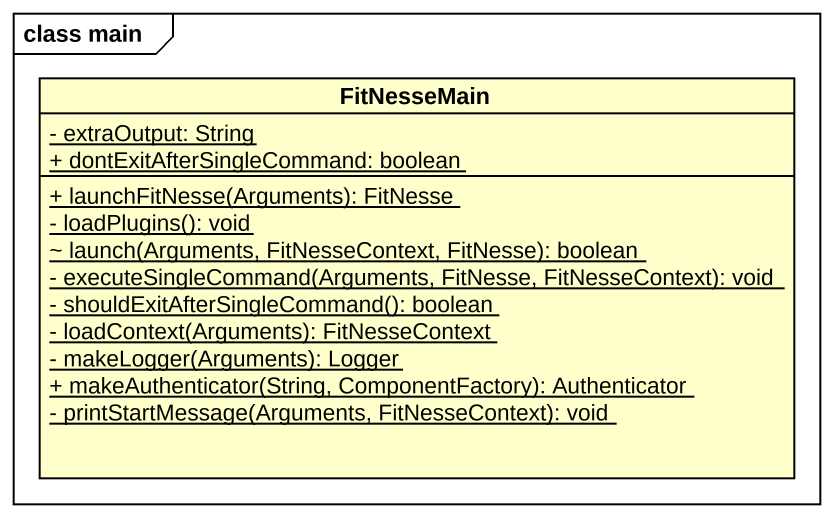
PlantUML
@startuml
mainframe class main
hide circle
hide empty members
skinparam classAttributeIconSize 0
class FitNesseMain {
  {static} - extraOutput: String
  {static} + dontExitAfterSingleCommand: boolean
  {static} + launchFitNesse(Arguments): FitNesse
  {static} - loadPlugins(): void
  {static} ~ launch(Arguments, FitNesseContext, FitNesse): boolean
  {static} - executeSingleCommand(Arguments, FitNesse, FitNesseContext): void
  {static} - shouldExitAfterSingleCommand(): boolean
  {static} - loadContext(Arguments): FitNesseContext
  {static} - makeLogger(Arguments): Logger
  {static} + makeAuthenticator(String, ComponentFactory): Authenticator
  {static} - printStartMessage(Arguments, FitNesseContext): void
}
@enduml
